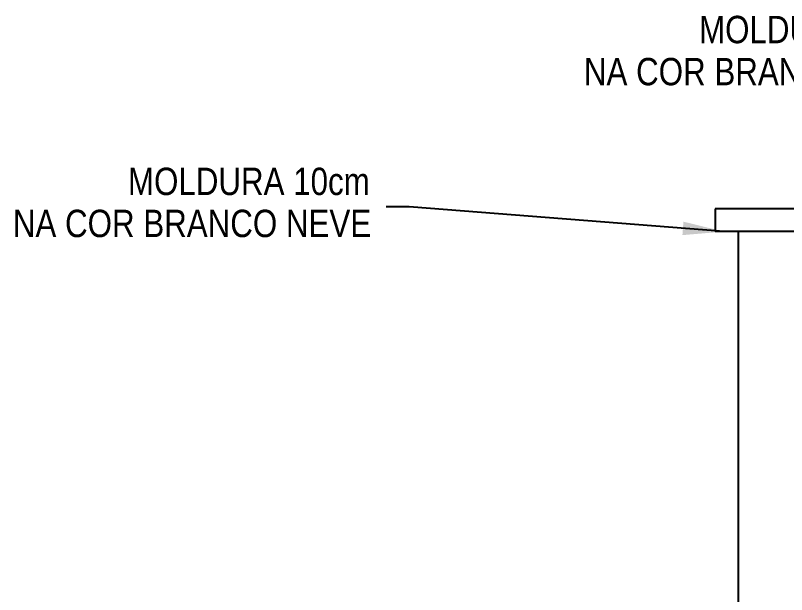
# Model space of a CAD drawing. Header units: millimetres. Extents: x -6300 to 1991, y -4770 to 4545.
# Drawn here: x 1423.972 to 1427.357, y 124.957 to 127.496 of the extents above; entities that cross this region are included whole.
import ezdxf

# ---------------------------------------------------------------- set-up
doc = ezdxf.new("R2010")
doc.units = ezdxf.units.MM
doc.header["$LTSCALE"] = 20
doc.header["$MEASUREMENT"] = 0
doc.layers.get('0').update_dxf_attribs({"linetype": 'CONTINUOUS'})
doc.layers.add('COBERTA', color=6, linetype='CONTINUOUS')
doc.layers.add('E-Cta-W', color=7, linetype='CONTINUOUS', lineweight=20)
doc.styles.add('F2', font='ARIALN.TTF')
doc.dimstyles.get("Standard").update_dxf_attribs({"dimtxt": 0.18, "dimasz": 0.18, "dimexe": 0.18, "dimexo": 0.0625, "dimgap": 0.09, "dimtad": 0, "dimtih": 1, "dimtoh": 1, "dimdec": 4, "dimzin": 0, "dimdsep": 46, "dimtxsty": 'Standard', "dimcen": 0.09, "dimadec": 0, "dimazin": 0, "dimtfac": 1, "dimtdec": 4, "dimtofl": 0, "dimtmove": 0, "dimatfit": 3, "dimfxl": 1, "dimtolj": 1, "dimtzin": 0, "dimarcsym": 0})

msp = doc.modelspace()

# ---------------------------------------------------------------- linework, layer by layer
at = {"layer": 'COBERTA', "color": 6}
for p, q in [((1429.6936, 126.6486, 0.8705), (1427.0436, 126.6486, 0.8705)), ((1427.0436, 126.6486, 2.9467), (1427.0436, 126.5486, 2.9467)), ((1429.6936, 126.5486, 0.8705), (1427.0436, 126.5486, 0.8705)), ((1427.1436, 126.5486, -0.017), (1427.1436, 121.1486, -0.017))]:
    msp.add_line(p, q, dxfattribs=at)

# ---------------------------------------------------------------- texts
at = {"color": 7, "style": 'F2'}
for s, p in [('MOLDURA 10cm', (1426.9723, 127.3747, -29.6098)), ('NA COR BRANCO NEVE', (1426.4671, 127.1902, -29.6098)), ('MOLDURA 10cm', (1424.4656, 126.7089, -29.6098)), ('NA COR BRANCO NEVE', (1423.9604, 126.5245, -29.6098))]:
    msp.add_text(s, height=0.12, dxfattribs=at).set_placement(p)

# ---------------------------------------------------------------- leaders
at = {"layer": 'E-Cta-W', "color": 4}
msp.add_leader([(1427.0812, 126.5486, -29.3633), (1425.6998, 126.6568, -29.3633), (1425.599, 126.6573, -29.3633)], dimstyle='Standard', dxfattribs=at)

doc.saveas('drawing.dxf')
